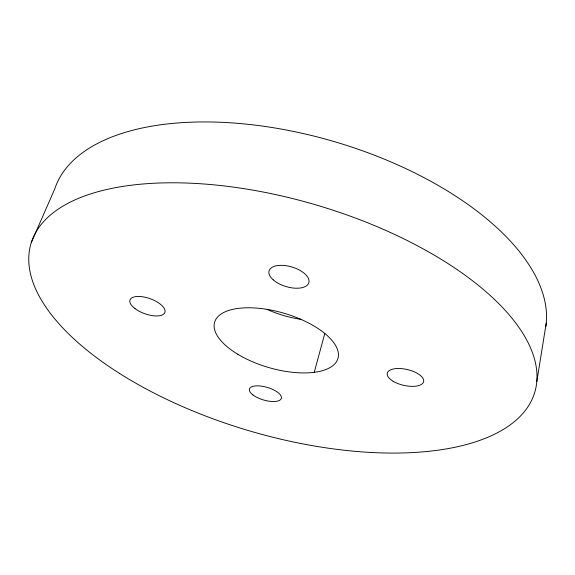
<?xml version="1.0" encoding="UTF-8"?>
<svg xmlns="http://www.w3.org/2000/svg" width="575" height="575" viewBox="0 0 575 575"><rect width="100%" height="100%" fill="white"/><g stroke="black" fill="none" stroke-linecap="round" stroke-linejoin="round"><path stroke-width="0.86" d="M536.798 381.592L546.25 323.085M314.252 372.32L324.825 333.335M31.302 242.549L54.769 188.873A255.3 126.399 16.4 0 1 328.498 139.948A255.3 126.399 16.4 0 1 545.804 326.715M300.818 319.312A62.546 30.346 16.4 0 1 267.044 309.372M119.341 373.312A262.638 117.782 16.4 0 0 533.104 397.009A262.638 117.782 16.4 0 0 196.168 183.482A262.638 117.782 16.4 0 0 119.341 373.312M237.842 354.301A64.271 28.211 16.4 0 0 337.805 358.893A64.271 28.211 16.4 0 0 253.173 307.884A64.271 28.211 16.4 0 0 237.842 354.301M253.029 395.003A16.625 6.562 16.3 0 0 280.456 399.718A16.625 6.562 16.3 0 0 262.725 386.335A16.625 6.562 16.3 0 0 253.029 395.003M135.024 308.603A18.508 7.964 19.7 0 0 164.486 313.195A18.508 7.964 19.7 0 0 142.787 296.808A18.508 7.964 19.7 0 0 135.024 308.603M393.156 381.283A18.673 8.1 13 0 0 423.308 382.497A18.673 8.1 13 0 0 399.833 368.525A18.673 8.1 13 0 0 393.156 381.283M273.19 279.831A20.736 10.213 16.6 0 0 307.625 284.805A20.736 10.213 16.6 0 0 286.077 265.707A20.736 10.213 16.6 0 0 273.19 279.831"/></g></svg>
